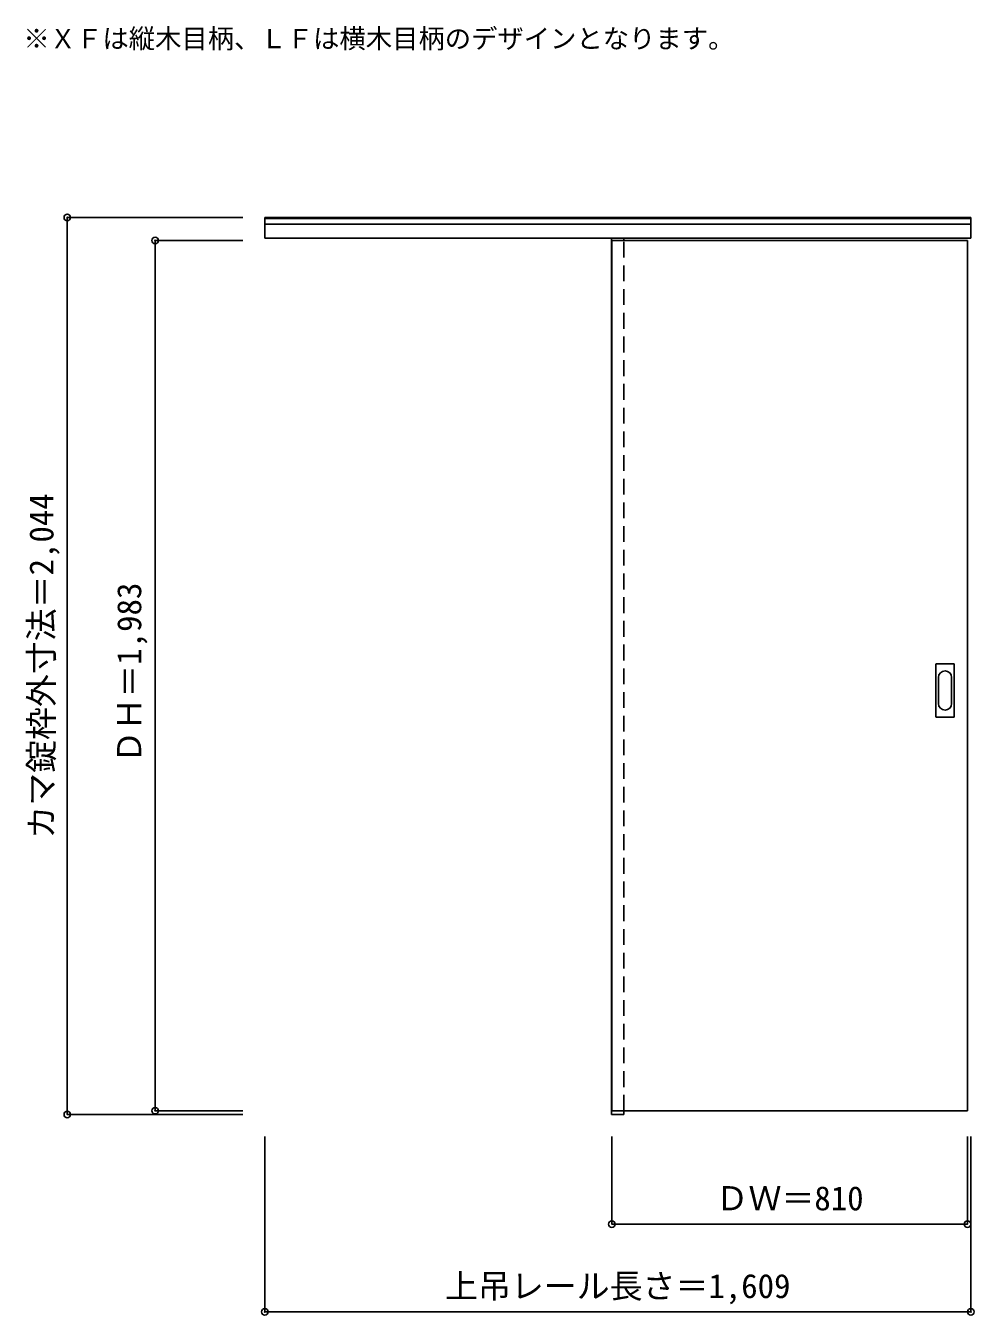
# Model space of a CAD drawing. Units: millimetres, scale not verified. Extents: x -1331 to 830, y -1301 to 1637.
import ezdxf
from ezdxf.enums import TextEntityAlignment as Align

# ---------------------------------------------------------------- set-up
doc = ezdxf.new("R2010")
doc.units = ezdxf.units.MM
doc.header["$LTSCALE"] = 30
doc.header["$PDMODE"] = 32
doc.header["$PDSIZE"] = 15
doc.linetypes.add('DASHED1', pattern=[1.8, 1.2, -0.6])
for name, color, linetype in [('0-0', 3, 'Continuous'), ('0-1_寸法', 7, 'Continuous'), ('0-2_文字', 7, 'Continuous')]:
    doc.layers.add(name, color=color, linetype=linetype)
doc.styles.add('ＭＳ ゴシック', font='')
doc.styles.get('ＭＳ ゴシック').set_extended_font_data('MS Gothic')

msp = doc.modelspace()

# ---------------------------------------------------------------- linework, layer by layer
at = {"layer": '0-0'}
for p, q in [((-786.47, 1152.85), (-786.47, 1200.35)), ((-786.47, 1200.35), (822.53, 1200.35)), ((-786.47, 1197.85), (822.53, 1197.85)), ((-786.47, 1184.85), (822.53, 1184.85)), ((822.53, 1152.85), (822.53, 1200.35)), ((-786.47, 1152.85), (822.53, 1152.85)), ((3.53, 1152.85), (3.53, -843.65)), ((4.53, 1147.85), (4.53, -835.15)), ((4.53, 1147.85), (814.53, 1147.85)), ((31.53, 1147.85), (31.53, 1152.85)), ((742.53, 62.85), (742.53, 181.85)), ((744.03, 183.35), (783.03, 183.35)), ((784.53, 62.85), (784.53, 181.85)), ((783.03, 61.35), (744.03, 61.35)), ((3.53, -843.65), (31.53, -843.65)), ((31.53, -835.15), (31.53, -843.65))]:
    msp.add_line(p, q, dxfattribs=at)
at = {"layer": '0-0', "color": 4, "linetype": 'DASHED1'}
for p, q in [((4.53, 1147.85), (4.53, 1143.85)), ((31.53, -835.15), (31.53, 1147.85))]:
    msp.add_line(p, q, dxfattribs=at)
at = {"layer": '0-0', "color": 7}
for p, q in [((748.53, 92.75), (748.53, 151.95)), ((778.53, 151.95), (778.53, 92.75))]:
    msp.add_line(p, q, dxfattribs=at)
at = {"layer": '0-0'}
msp.add_lwpolyline([(4.53, -835.15), (814.53, -835.15), (814.53, 1147.85)], dxfattribs=at)
for centre, start, end in [((744.03, 181.85), 90, 180), ((783.03, 181.85), 0, 90), ((744.03, 62.85), 180, 270), ((783.03, 62.85), 270, 0)]:
    msp.add_arc(centre, 1.5, start, end, dxfattribs=at)
at = {"layer": '0-0', "color": 7}
for centre, start, end in [((763.53, 151.95), 0, 180), ((763.53, 92.75), 180, 0)]:
    msp.add_arc(centre, 15, start, end, dxfattribs=at)
at = {"layer": '0-1_寸法', "color": 4}
for p, q in [((-1236.47, 1200.35), (-1236.47, -843.65)), ((-1236.47, 1200.35), (-836.47, 1200.35)), ((-1036.47, 1147.85), (-1036.47, -835.15)), ((-1036.47, 1147.85), (-836.47, 1147.85)), ((-1236.47, -843.65), (-836.47, -843.65)), ((-1036.47, -835.15), (-836.47, -835.15)), ((-786.47, -1293.65), (-786.47, -893.65)), ((4.53, -1093.65), (4.53, -893.65)), ((814.53, -1093.65), (814.53, -893.65)), ((822.53, -1293.65), (822.53, -893.65)), ((814.53, -1093.65), (4.53, -1093.65)), ((822.53, -1293.65), (-786.47, -1293.65))]:
    msp.add_line(p, q, dxfattribs=at)
at = {"layer": '0-1_寸法'}
for p in [(-1236.47, 1200.35), (-1036.47, 1147.85), (-1236.47, -843.65), (-1036.47, -835.15), (4.53, -1093.65), (814.53, -1093.65), (-786.47, -1293.65), (822.53, -1293.65)]:
    msp.add_point(p, dxfattribs=at)

# ---------------------------------------------------------------- texts
at = {"layer": '0-1_寸法', "style": 'ＭＳ ゴシック'}
for s, p in [('カマ錠枠外寸法＝2,044', (-1251.47, -215.4)), ('ＤＨ＝1,983', (-1051.47, -43.9))]:
    msp.add_text(s, height=54.99, rotation=90, dxfattribs=at).set_placement(p, align=Align.BOTTOM_LEFT)
for s, p in [('ＤＷ＝810', (240.78, -1078.65)), ('上吊レール長さ＝1,609', (-375.72, -1278.65))]:
    msp.add_text(s, height=54.99, dxfattribs=at).set_placement(p, align=Align.BOTTOM_LEFT)
at = {"layer": '0-2_文字', "style": 'ＭＳ ゴシック'}
msp.add_text('※ＸＦは縦木目柄、ＬＦは横木目柄のデザインとなります。', height=43.99, dxfattribs=at).set_placement((-1336.47, 1572.72), align=Align.BOTTOM_LEFT)

doc.saveas('drawing.dxf')
